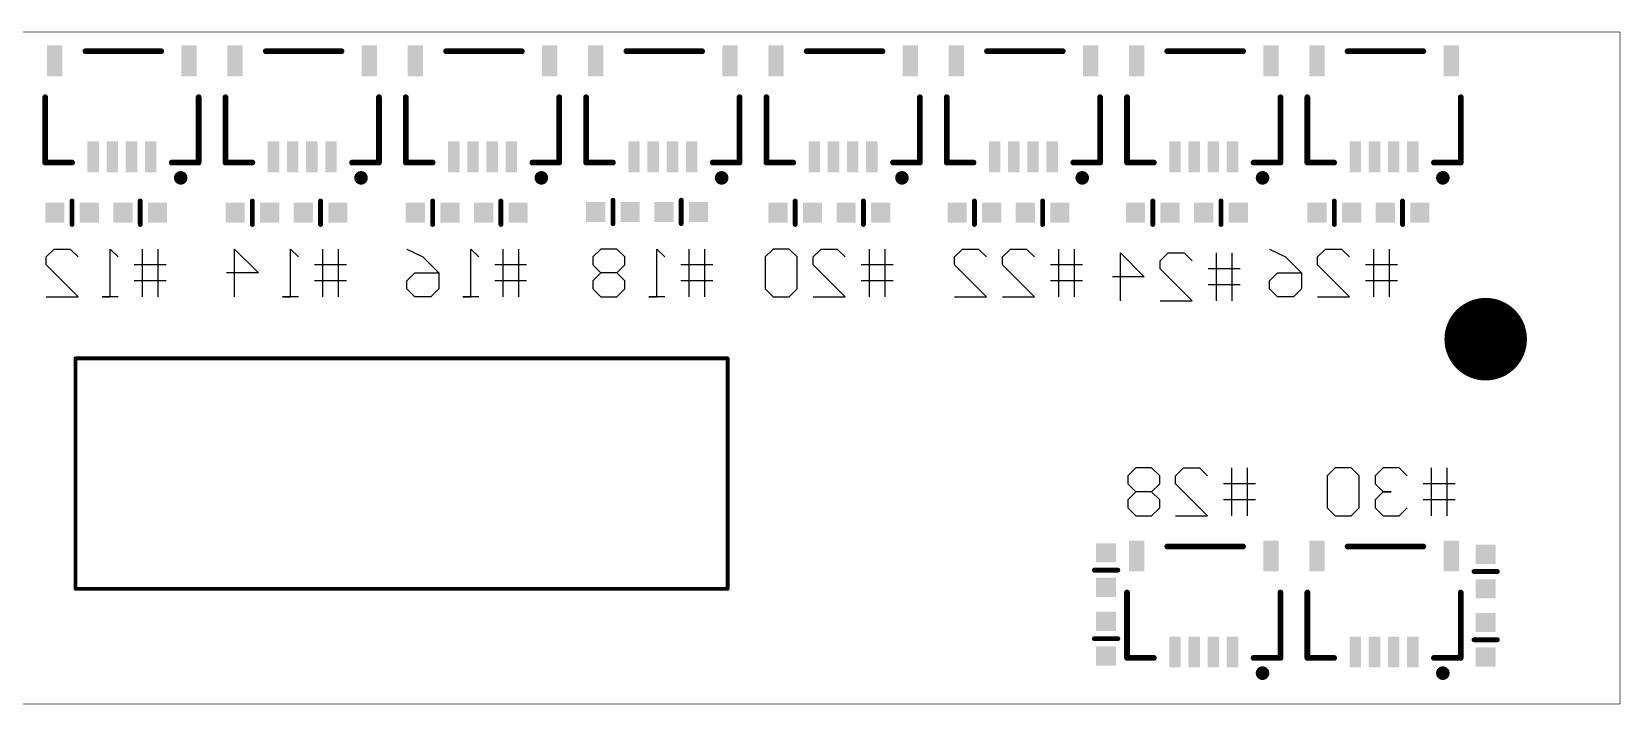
# Model space of a CAD drawing. Extents: x 384 to 449, y 85 to 220.
# Drawn here: x 407.87 to 449.27, y 202.13 to 219.64 of the extents above; entities that cross this region are included whole.
import ezdxf

# ---------------------------------------------------------------- set-up
doc = ezdxf.new("R2010")
doc.units = 0
for name, color, linetype in [('BOTTOMOVERLAY', 54, 'CONTINUOUS'), ('BOTTOMPASTE', 16, 'CONTINUOUS'), ('MECHANICAL1', 6, 'CONTINUOUS'), ('PADHOLELAYER', 156, 'CONTINUOUS')]:
    doc.layers.add(name, color=color, linetype=linetype)

msp = doc.modelspace()

# ---------------------------------------------------------------- linework, layer by layer
at = {"layer": 'BOTTOMOVERLAY'}
for p, q in [((408.244, 213.774), (408.452, 213.982)), ((408.244, 213.566), (408.244, 213.774)), ((408.452, 213.982), (408.869, 213.982)), ((408.869, 213.982), (409.077, 213.774)), ((409.91, 212.733), (409.91, 213.982)), ((409.91, 213.982), (410.118, 213.774)), ((410.743, 213.982), (410.743, 212.733)), ((411.16, 212.733), (411.16, 213.982)), ((413.152, 212.733), (413.152, 213.982)), ((413.152, 213.982), (413.777, 213.358)), ((414.61, 212.733), (414.61, 213.982)), ((414.61, 213.982), (414.818, 213.774)), ((415.443, 213.982), (415.443, 212.733)), ((415.86, 212.733), (415.86, 213.982)), ((417.644, 213.982), (418.06, 213.774)), ((418.06, 213.774), (418.477, 213.358)), ((419.31, 212.733), (419.31, 213.982)), ((419.31, 213.982), (419.518, 213.774)), ((420.143, 213.982), (420.143, 212.733)), ((420.56, 212.733), (420.56, 213.982)), ((422.702, 213.982), (422.494, 213.774)), ((422.494, 213.774), (422.494, 213.566)), ((423.119, 213.982), (422.702, 213.982)), ((423.327, 213.774), (423.119, 213.982)), ((423.327, 213.566), (423.327, 213.774)), ((424.16, 212.733), (424.16, 213.982)), ((424.16, 213.982), (424.368, 213.774)), ((424.993, 213.982), (424.993, 212.733)), ((425.41, 212.733), (425.41, 213.982)), ((427.194, 213.982), (426.986, 213.774)), ((426.986, 213.774), (426.986, 212.941)), ((427.61, 213.982), (427.194, 213.982)), ((427.819, 213.774), (427.61, 213.982)), ((427.819, 212.941), (427.819, 213.774)), ((428.235, 213.774), (428.443, 213.982)), ((428.235, 213.566), (428.235, 213.774)), ((428.443, 213.982), (428.86, 213.982)), ((428.86, 213.982), (429.068, 213.774)), ((429.693, 213.982), (429.693, 212.733)), ((430.11, 212.733), (430.11, 213.982)), ((431.921, 213.774), (432.129, 213.982)), ((431.921, 213.566), (431.921, 213.774)), ((432.129, 213.982), (432.546, 213.982)), ((432.546, 213.982), (432.754, 213.774)), ((433.171, 213.774), (433.379, 213.982)), ((433.171, 213.566), (433.171, 213.774)), ((433.379, 213.982), (433.796, 213.982)), ((433.796, 213.982), (434.004, 213.774)), ((434.629, 213.982), (434.629, 212.733)), ((435.045, 212.733), (435.045, 213.982)), ((436.244, 212.633), (436.244, 213.882)), ((436.244, 213.882), (436.869, 213.258)), ((437.285, 213.674), (437.493, 213.882)), ((437.285, 213.466), (437.285, 213.674)), ((437.493, 213.882), (437.91, 213.882)), ((437.91, 213.882), (438.118, 213.674)), ((438.743, 213.882), (438.743, 212.633)), ((439.16, 212.633), (439.16, 213.882)), ((440.136, 213.982), (440.552, 213.774)), ((440.552, 213.774), (440.969, 213.358)), ((441.385, 213.774), (441.593, 213.982)), ((441.385, 213.566), (441.385, 213.774)), ((441.593, 213.982), (442.01, 213.982)), ((442.01, 213.982), (442.218, 213.774)), ((442.843, 213.982), (442.843, 212.733)), ((443.26, 212.733), (443.26, 213.982)), ((409.077, 212.733), (408.244, 213.566)), ((410.743, 213.566), (410.535, 213.566)), ((411.368, 213.566), (410.743, 213.566)), ((413.777, 213.358), (412.944, 213.358)), ((415.443, 213.566), (415.235, 213.566)), ((416.068, 213.566), (415.443, 213.566)), ((417.644, 213.149), (417.852, 213.358)), ((417.852, 213.358), (418.477, 213.358)), ((418.477, 213.358), (418.477, 212.941)), ((420.143, 213.566), (419.935, 213.566)), ((420.768, 213.566), (420.143, 213.566)), ((422.494, 213.566), (422.702, 213.358)), ((422.702, 213.358), (422.494, 213.149)), ((423.119, 213.358), (422.702, 213.358)), ((423.119, 213.358), (423.327, 213.566)), ((423.327, 213.149), (423.119, 213.358)), ((424.993, 213.566), (424.785, 213.566)), ((425.618, 213.566), (424.993, 213.566)), ((429.068, 212.733), (428.235, 213.566)), ((429.693, 213.566), (429.485, 213.566)), ((430.318, 213.566), (429.693, 213.566)), ((432.754, 212.733), (431.921, 213.566)), ((434.004, 212.733), (433.171, 213.566)), ((434.629, 213.566), (434.42, 213.566)), ((435.253, 213.566), (434.629, 213.566)), ((436.869, 213.258), (436.036, 213.258)), ((438.118, 212.633), (437.285, 213.466)), ((438.743, 213.466), (438.535, 213.466)), ((439.368, 213.466), (438.743, 213.466)), ((440.136, 213.149), (440.344, 213.358)), ((440.344, 213.358), (440.969, 213.358)), ((440.969, 213.358), (440.969, 212.941)), ((442.218, 212.733), (441.385, 213.566)), ((442.843, 213.566), (442.635, 213.566)), ((443.468, 213.566), (442.843, 213.566)), ((411.368, 213.149), (410.535, 213.149)), ((416.068, 213.149), (415.235, 213.149)), ((417.644, 212.941), (417.644, 213.149)), ((417.852, 212.733), (417.644, 212.941)), ((418.477, 212.941), (418.269, 212.733)), ((420.768, 213.149), (419.935, 213.149)), ((422.494, 213.149), (422.494, 212.941)), ((422.494, 212.941), (422.702, 212.733)), ((423.119, 212.733), (423.327, 212.941)), ((423.327, 212.941), (423.327, 213.149)), ((425.618, 213.149), (424.785, 213.149)), ((426.986, 212.941), (427.194, 212.733)), ((427.61, 212.733), (427.819, 212.941)), ((430.318, 213.149), (429.485, 213.149)), ((435.253, 213.149), (434.42, 213.149)), ((439.368, 213.049), (438.535, 213.049)), ((440.136, 212.941), (440.136, 213.149)), ((440.344, 212.733), (440.136, 212.941)), ((440.969, 212.941), (440.76, 212.733)), ((443.468, 213.149), (442.635, 213.149)), ((408.244, 212.733), (409.077, 212.733)), ((410.118, 212.733), (409.702, 212.733)), ((409.702, 212.733), (409.91, 212.733)), ((414.818, 212.733), (414.402, 212.733)), ((414.402, 212.733), (414.61, 212.733)), ((418.269, 212.733), (417.852, 212.733)), ((419.518, 212.733), (419.102, 212.733)), ((419.102, 212.733), (419.31, 212.733)), ((422.702, 212.733), (423.119, 212.733)), ((424.368, 212.733), (423.952, 212.733)), ((423.952, 212.733), (424.16, 212.733)), ((427.194, 212.733), (427.61, 212.733)), ((428.235, 212.733), (429.068, 212.733)), ((431.921, 212.733), (432.754, 212.733)), ((433.171, 212.733), (434.004, 212.733)), ((437.285, 212.633), (438.118, 212.633)), ((440.76, 212.733), (440.344, 212.733)), ((441.385, 212.733), (442.218, 212.733)), ((436.644, 208.282), (436.436, 208.074)), ((437.06, 208.282), (436.644, 208.282)), ((437.269, 208.074), (437.06, 208.282)), ((437.685, 208.074), (437.893, 208.282)), ((437.893, 208.282), (438.31, 208.282)), ((438.31, 208.282), (438.518, 208.074)), ((439.143, 208.282), (439.143, 207.033)), ((439.56, 207.033), (439.56, 208.282)), ((441.844, 208.282), (441.636, 208.074)), ((442.26, 208.282), (441.844, 208.282)), ((442.469, 208.074), (442.26, 208.282)), ((443.093, 208.282), (442.885, 208.074)), ((443.51, 208.282), (443.093, 208.282)), ((443.718, 208.074), (443.51, 208.282)), ((444.343, 208.282), (444.343, 207.033)), ((444.76, 207.033), (444.76, 208.282)), ((436.436, 208.074), (436.436, 207.866)), ((436.436, 207.866), (436.644, 207.658)), ((437.06, 207.658), (437.269, 207.866)), ((437.269, 207.866), (437.269, 208.074)), ((437.685, 207.866), (437.685, 208.074)), ((438.518, 207.033), (437.685, 207.866)), ((439.143, 207.866), (438.935, 207.866)), ((439.768, 207.866), (439.143, 207.866)), ((441.636, 208.074), (441.636, 207.241)), ((442.469, 207.241), (442.469, 208.074)), ((442.885, 208.074), (442.885, 207.866)), ((442.885, 207.866), (443.093, 207.658)), ((444.343, 207.866), (444.135, 207.866)), ((444.968, 207.866), (444.343, 207.866)), ((436.644, 207.658), (436.436, 207.449)), ((436.436, 207.449), (436.436, 207.241)), ((437.06, 207.658), (436.644, 207.658)), ((437.269, 207.449), (437.06, 207.658)), ((437.269, 207.241), (437.269, 207.449)), ((439.768, 207.449), (438.935, 207.449)), ((443.093, 207.658), (442.885, 207.449)), ((442.885, 207.449), (442.885, 207.241)), ((443.093, 207.658), (443.302, 207.658)), ((443.302, 207.658), (443.093, 207.658)), ((444.968, 207.449), (444.135, 207.449)), ((436.436, 207.241), (436.644, 207.033)), ((436.644, 207.033), (437.06, 207.033)), ((437.06, 207.033), (437.269, 207.241)), ((437.685, 207.033), (438.518, 207.033)), ((441.636, 207.241), (441.844, 207.033)), ((441.844, 207.033), (442.26, 207.033)), ((442.26, 207.033), (442.469, 207.241)), ((442.885, 207.241), (443.093, 207.033)), ((443.093, 207.033), (443.51, 207.033)), ((443.51, 207.033), (443.718, 207.241))]:
    msp.add_line(p, q, dxfattribs=at)
for points, const_width in [([(409.268, 219.133), (409.736, 219.133)], 0.15), ([(409.736, 219.133), (410.218, 219.133)], 0.15), ([(410.218, 219.133), (411.243, 219.133)], 0.15), ([(411.24, 219.133), (411.243, 219.133)], 0.15), ([(413.968, 219.133), (414.436, 219.133)], 0.15), ([(414.436, 219.133), (414.918, 219.133)], 0.15), ([(414.918, 219.133), (415.943, 219.133)], 0.15), ([(415.94, 219.133), (415.943, 219.133)], 0.15), ([(418.668, 219.133), (419.136, 219.133)], 0.15), ([(419.136, 219.133), (419.618, 219.133)], 0.15), ([(419.618, 219.133), (420.643, 219.133)], 0.15), ([(420.64, 219.133), (420.643, 219.133)], 0.15), ([(423.368, 219.133), (423.836, 219.133)], 0.15), ([(423.836, 219.133), (424.318, 219.133)], 0.15), ([(424.318, 219.133), (425.343, 219.133)], 0.15), ([(425.34, 219.133), (425.343, 219.133)], 0.15), ([(428.068, 219.133), (428.536, 219.133)], 0.15), ([(428.536, 219.133), (429.018, 219.133)], 0.15), ([(429.018, 219.133), (430.043, 219.133)], 0.15), ([(430.04, 219.133), (430.043, 219.133)], 0.15), ([(432.768, 219.133), (433.236, 219.133)], 0.15), ([(433.236, 219.133), (433.718, 219.133)], 0.15), ([(433.718, 219.133), (434.743, 219.133)], 0.15), ([(434.74, 219.133), (434.743, 219.133)], 0.15), ([(437.468, 219.133), (437.936, 219.133)], 0.15), ([(437.936, 219.133), (438.418, 219.133)], 0.15), ([(438.418, 219.133), (439.443, 219.133)], 0.15), ([(439.44, 219.133), (439.443, 219.133)], 0.15), ([(442.168, 219.133), (442.636, 219.133)], 0.15), ([(442.636, 219.133), (443.118, 219.133)], 0.15), ([(443.118, 219.133), (444.143, 219.133)], 0.15), ([(444.14, 219.133), (444.143, 219.133)], 0.15), ([(408.218, 216.233), (408.218, 217.935)], 0.15), ([(412.218, 216.233), (412.218, 217.935)], 0.15), ([(412.918, 216.233), (412.918, 217.935)], 0.15), ([(416.918, 216.233), (416.918, 217.935)], 0.15), ([(417.618, 216.233), (417.618, 217.935)], 0.15), ([(421.618, 216.233), (421.618, 217.935)], 0.15), ([(422.318, 216.233), (422.318, 217.935)], 0.15), ([(426.318, 216.233), (426.318, 217.935)], 0.15), ([(427.018, 216.233), (427.018, 217.935)], 0.15), ([(431.018, 216.233), (431.018, 217.935)], 0.15), ([(431.718, 216.233), (431.718, 217.935)], 0.15), ([(435.718, 216.233), (435.718, 217.935)], 0.15), ([(436.418, 216.233), (436.418, 217.935)], 0.15), ([(440.418, 216.233), (440.418, 217.935)], 0.15), ([(441.118, 216.233), (441.118, 217.935)], 0.15), ([(445.118, 216.233), (445.118, 217.935)], 0.15), ([(408.218, 216.233), (408.918, 216.233)], 0.15), ([(411.518, 216.233), (412.218, 216.233)], 0.15), ([(412.918, 216.233), (413.618, 216.233)], 0.15), ([(416.218, 216.233), (416.918, 216.233)], 0.15), ([(417.618, 216.233), (418.318, 216.233)], 0.15), ([(420.918, 216.233), (421.618, 216.233)], 0.15), ([(422.318, 216.233), (423.018, 216.233)], 0.15), ([(425.618, 216.233), (426.318, 216.233)], 0.15), ([(427.018, 216.233), (427.718, 216.233)], 0.15), ([(430.318, 216.233), (431.018, 216.233)], 0.15), ([(431.718, 216.233), (432.418, 216.233)], 0.15), ([(435.018, 216.233), (435.718, 216.233)], 0.15), ([(436.418, 216.233), (437.118, 216.233)], 0.15), ([(439.718, 216.233), (440.418, 216.233)], 0.15), ([(441.118, 216.233), (441.818, 216.233)], 0.15), ([(444.418, 216.233), (445.118, 216.233)], 0.15), ([(423.018, 214.643), (423.018, 215.252)], 0.127), ([(424.796, 214.643), (424.796, 215.252)], 0.127), ([(408.918, 214.622), (408.918, 215.232)], 0.127), ([(410.696, 214.622), (410.696, 215.232)], 0.127), ([(413.618, 214.622), (413.618, 215.232)], 0.127), ([(415.396, 214.622), (415.396, 215.232)], 0.127), ([(418.318, 214.622), (418.318, 215.232)], 0.127), ([(420.096, 214.622), (420.096, 215.232)], 0.127), ([(427.768, 214.622), (427.768, 215.232)], 0.127), ([(429.546, 214.622), (429.546, 215.232)], 0.127), ([(432.44, 214.622), (432.44, 215.232)], 0.127), ([(434.218, 214.622), (434.218, 215.232)], 0.127), ([(437.09, 214.622), (437.09, 215.232)], 0.127), ([(438.868, 214.622), (438.868, 215.232)], 0.127), ([(441.822, 214.622), (441.822, 215.232)], 0.127), ([(443.6, 214.622), (443.6, 215.232)], 0.127), ([(409.008, 205.133), (409.008, 211.133)], 0.1), ([(409.008, 211.133), (426.008, 211.133)], 0.1), ([(426.008, 205.133), (426.008, 211.133)], 0.1), ([(437.468, 206.233), (437.936, 206.233)], 0.15), ([(437.936, 206.233), (438.418, 206.233)], 0.15), ([(438.418, 206.233), (439.443, 206.233)], 0.15), ([(439.44, 206.233), (439.443, 206.233)], 0.15), ([(442.168, 206.233), (442.636, 206.233)], 0.15), ([(442.636, 206.233), (443.118, 206.233)], 0.15), ([(443.118, 206.233), (444.143, 206.233)], 0.15), ([(444.14, 206.233), (444.143, 206.233)], 0.15), ([(435.568, 205.618), (436.177, 205.618)], 0.127), ([(445.463, 205.582), (446.073, 205.582)], 0.127), ([(409.008, 205.133), (426.008, 205.133)], 0.1), ([(436.418, 203.333), (436.418, 205.035)], 0.15), ([(440.418, 203.333), (440.418, 205.035)], 0.15), ([(441.118, 203.333), (441.118, 205.035)], 0.15), ([(445.118, 203.333), (445.118, 205.035)], 0.15), ([(435.568, 203.833), (436.177, 203.833)], 0.127), ([(445.463, 203.805), (446.073, 203.805)], 0.127), ([(436.418, 203.333), (437.118, 203.333)], 0.15), ([(439.718, 203.333), (440.418, 203.333)], 0.15), ([(441.118, 203.333), (441.818, 203.333)], 0.15), ([(444.418, 203.333), (445.118, 203.333)], 0.15)]:
    msp.add_lwpolyline(points, dxfattribs=dict(at, const_width=const_width))
for points, const_width in [([(409.23, 219.133, 1), (409.305, 219.133, 1)], 0.075), ([(409.698, 219.133, 1), (409.773, 219.133, 1)], 0.075), ([(409.698, 219.133, 1), (409.773, 219.133, 1)], 0.075), ([(410.18, 219.133, 1), (410.255, 219.133, 1)], 0.075), ([(410.18, 219.133, 1), (410.255, 219.133, 1)], 0.075), ([(411.203, 219.133, 1), (411.278, 219.133, 1)], 0.075), ([(411.205, 219.133, 1), (411.28, 219.133, 1)], 0.075), ([(411.205, 219.133, 1), (411.28, 219.133, 1)], 0.075), ([(413.93, 219.133, 1), (414.005, 219.133, 1)], 0.075), ([(414.398, 219.133, 1), (414.473, 219.133, 1)], 0.075), ([(414.398, 219.133, 1), (414.473, 219.133, 1)], 0.075), ([(414.88, 219.133, 1), (414.955, 219.133, 1)], 0.075), ([(414.88, 219.133, 1), (414.955, 219.133, 1)], 0.075), ([(415.903, 219.133, 1), (415.978, 219.133, 1)], 0.075), ([(415.905, 219.133, 1), (415.98, 219.133, 1)], 0.075), ([(415.905, 219.133, 1), (415.98, 219.133, 1)], 0.075), ([(418.63, 219.133, 1), (418.705, 219.133, 1)], 0.075), ([(419.098, 219.133, 1), (419.173, 219.133, 1)], 0.075), ([(419.098, 219.133, 1), (419.173, 219.133, 1)], 0.075), ([(419.58, 219.133, 1), (419.655, 219.133, 1)], 0.075), ([(419.58, 219.133, 1), (419.655, 219.133, 1)], 0.075), ([(420.603, 219.133, 1), (420.678, 219.133, 1)], 0.075), ([(420.605, 219.133, 1), (420.68, 219.133, 1)], 0.075), ([(420.605, 219.133, 1), (420.68, 219.133, 1)], 0.075), ([(423.33, 219.133, 1), (423.405, 219.133, 1)], 0.075), ([(423.798, 219.133, 1), (423.873, 219.133, 1)], 0.075), ([(423.798, 219.133, 1), (423.873, 219.133, 1)], 0.075), ([(424.28, 219.133, 1), (424.355, 219.133, 1)], 0.075), ([(424.28, 219.133, 1), (424.355, 219.133, 1)], 0.075), ([(425.303, 219.133, 1), (425.378, 219.133, 1)], 0.075), ([(425.305, 219.133, 1), (425.38, 219.133, 1)], 0.075), ([(425.305, 219.133, 1), (425.38, 219.133, 1)], 0.075), ([(428.03, 219.133, 1), (428.105, 219.133, 1)], 0.075), ([(428.498, 219.133, 1), (428.573, 219.133, 1)], 0.075), ([(428.498, 219.133, 1), (428.573, 219.133, 1)], 0.075), ([(428.98, 219.133, 1), (429.055, 219.133, 1)], 0.075), ([(428.98, 219.133, 1), (429.055, 219.133, 1)], 0.075), ([(430.003, 219.133, 1), (430.078, 219.133, 1)], 0.075), ([(430.005, 219.133, 1), (430.08, 219.133, 1)], 0.075), ([(430.005, 219.133, 1), (430.08, 219.133, 1)], 0.075), ([(432.73, 219.133, 1), (432.805, 219.133, 1)], 0.075), ([(433.198, 219.133, 1), (433.273, 219.133, 1)], 0.075), ([(433.198, 219.133, 1), (433.273, 219.133, 1)], 0.075), ([(433.68, 219.133, 1), (433.755, 219.133, 1)], 0.075), ([(433.68, 219.133, 1), (433.755, 219.133, 1)], 0.075), ([(434.703, 219.133, 1), (434.778, 219.133, 1)], 0.075), ([(434.705, 219.133, 1), (434.78, 219.133, 1)], 0.075), ([(434.705, 219.133, 1), (434.78, 219.133, 1)], 0.075), ([(437.43, 219.133, 1), (437.505, 219.133, 1)], 0.075), ([(437.898, 219.133, 1), (437.973, 219.133, 1)], 0.075), ([(437.898, 219.133, 1), (437.973, 219.133, 1)], 0.075), ([(438.38, 219.133, 1), (438.455, 219.133, 1)], 0.075), ([(438.38, 219.133, 1), (438.455, 219.133, 1)], 0.075), ([(439.403, 219.133, 1), (439.478, 219.133, 1)], 0.075), ([(439.405, 219.133, 1), (439.48, 219.133, 1)], 0.075), ([(439.405, 219.133, 1), (439.48, 219.133, 1)], 0.075), ([(442.13, 219.133, 1), (442.205, 219.133, 1)], 0.075), ([(442.598, 219.133, 1), (442.673, 219.133, 1)], 0.075), ([(442.598, 219.133, 1), (442.673, 219.133, 1)], 0.075), ([(443.08, 219.133, 1), (443.155, 219.133, 1)], 0.075), ([(443.08, 219.133, 1), (443.155, 219.133, 1)], 0.075), ([(444.103, 219.133, 1), (444.178, 219.133, 1)], 0.075), ([(444.105, 219.133, 1), (444.18, 219.133, 1)], 0.075), ([(444.105, 219.133, 1), (444.18, 219.133, 1)], 0.075), ([(408.18, 217.935, 1), (408.255, 217.935, 1)], 0.075), ([(412.18, 217.935, 1), (412.255, 217.935, 1)], 0.075), ([(412.88, 217.935, 1), (412.955, 217.935, 1)], 0.075), ([(416.88, 217.935, 1), (416.955, 217.935, 1)], 0.075), ([(417.58, 217.935, 1), (417.655, 217.935, 1)], 0.075), ([(421.58, 217.935, 1), (421.655, 217.935, 1)], 0.075), ([(422.28, 217.935, 1), (422.355, 217.935, 1)], 0.075), ([(426.28, 217.935, 1), (426.355, 217.935, 1)], 0.075), ([(426.98, 217.935, 1), (427.055, 217.935, 1)], 0.075), ([(430.98, 217.935, 1), (431.055, 217.935, 1)], 0.075), ([(431.68, 217.935, 1), (431.755, 217.935, 1)], 0.075), ([(435.68, 217.935, 1), (435.755, 217.935, 1)], 0.075), ([(436.38, 217.935, 1), (436.455, 217.935, 1)], 0.075), ([(440.38, 217.935, 1), (440.455, 217.935, 1)], 0.075), ([(441.08, 217.935, 1), (441.155, 217.935, 1)], 0.075), ([(445.08, 217.935, 1), (445.155, 217.935, 1)], 0.075), ([(408.18, 216.233, 1), (408.255, 216.233, 1)], 0.075), ([(408.18, 216.233, 1), (408.255, 216.233, 1)], 0.075), ([(408.88, 216.233, 1), (408.955, 216.233, 1)], 0.075), ([(411.48, 216.233, 1), (411.555, 216.233, 1)], 0.075), ([(412.18, 216.233, 1), (412.255, 216.233, 1)], 0.075), ([(412.18, 216.233, 1), (412.255, 216.233, 1)], 0.075), ([(412.88, 216.233, 1), (412.955, 216.233, 1)], 0.075), ([(412.88, 216.233, 1), (412.955, 216.233, 1)], 0.075), ([(413.58, 216.233, 1), (413.655, 216.233, 1)], 0.075), ([(416.18, 216.233, 1), (416.255, 216.233, 1)], 0.075), ([(416.88, 216.233, 1), (416.955, 216.233, 1)], 0.075), ([(416.88, 216.233, 1), (416.955, 216.233, 1)], 0.075), ([(417.58, 216.233, 1), (417.655, 216.233, 1)], 0.075), ([(417.58, 216.233, 1), (417.655, 216.233, 1)], 0.075), ([(418.28, 216.233, 1), (418.355, 216.233, 1)], 0.075), ([(420.88, 216.233, 1), (420.955, 216.233, 1)], 0.075), ([(421.58, 216.233, 1), (421.655, 216.233, 1)], 0.075), ([(421.58, 216.233, 1), (421.655, 216.233, 1)], 0.075), ([(422.28, 216.233, 1), (422.355, 216.233, 1)], 0.075), ([(422.28, 216.233, 1), (422.355, 216.233, 1)], 0.075), ([(422.98, 216.233, 1), (423.055, 216.233, 1)], 0.075), ([(425.58, 216.233, 1), (425.655, 216.233, 1)], 0.075), ([(426.28, 216.233, 1), (426.355, 216.233, 1)], 0.075), ([(426.28, 216.233, 1), (426.355, 216.233, 1)], 0.075), ([(426.98, 216.233, 1), (427.055, 216.233, 1)], 0.075), ([(426.98, 216.233, 1), (427.055, 216.233, 1)], 0.075), ([(427.68, 216.233, 1), (427.755, 216.233, 1)], 0.075), ([(430.28, 216.233, 1), (430.355, 216.233, 1)], 0.075), ([(430.98, 216.233, 1), (431.055, 216.233, 1)], 0.075), ([(430.98, 216.233, 1), (431.055, 216.233, 1)], 0.075), ([(431.68, 216.233, 1), (431.755, 216.233, 1)], 0.075), ([(431.68, 216.233, 1), (431.755, 216.233, 1)], 0.075), ([(432.38, 216.233, 1), (432.455, 216.233, 1)], 0.075), ([(434.98, 216.233, 1), (435.055, 216.233, 1)], 0.075), ([(435.68, 216.233, 1), (435.755, 216.233, 1)], 0.075), ([(435.68, 216.233, 1), (435.755, 216.233, 1)], 0.075), ([(436.38, 216.233, 1), (436.455, 216.233, 1)], 0.075), ([(436.38, 216.233, 1), (436.455, 216.233, 1)], 0.075), ([(437.08, 216.233, 1), (437.155, 216.233, 1)], 0.075), ([(439.68, 216.233, 1), (439.755, 216.233, 1)], 0.075), ([(440.38, 216.233, 1), (440.455, 216.233, 1)], 0.075), ([(440.38, 216.233, 1), (440.455, 216.233, 1)], 0.075), ([(441.08, 216.233, 1), (441.155, 216.233, 1)], 0.075), ([(441.08, 216.233, 1), (441.155, 216.233, 1)], 0.075), ([(441.78, 216.233, 1), (441.855, 216.233, 1)], 0.075), ([(444.38, 216.233, 1), (444.455, 216.233, 1)], 0.075), ([(445.08, 216.233, 1), (445.155, 216.233, 1)], 0.075), ([(445.08, 216.233, 1), (445.155, 216.233, 1)], 0.075), ([(411.619, 215.841, 1), (411.709, 215.841, 1)], 0.09), ([(411.619, 215.829, 1), (411.709, 215.829, 1)], 0.09), ([(416.319, 215.841, 1), (416.409, 215.841, 1)], 0.09), ([(416.319, 215.829, 1), (416.409, 215.829, 1)], 0.09), ([(421.019, 215.841, 1), (421.109, 215.841, 1)], 0.09), ([(421.019, 215.829, 1), (421.109, 215.829, 1)], 0.09), ([(425.719, 215.841, 1), (425.809, 215.841, 1)], 0.09), ([(425.719, 215.829, 1), (425.809, 215.829, 1)], 0.09), ([(430.419, 215.841, 1), (430.509, 215.841, 1)], 0.09), ([(430.419, 215.829, 1), (430.509, 215.829, 1)], 0.09), ([(435.119, 215.841, 1), (435.209, 215.841, 1)], 0.09), ([(435.119, 215.829, 1), (435.209, 215.829, 1)], 0.09), ([(439.819, 215.841, 1), (439.909, 215.841, 1)], 0.09), ([(439.819, 215.829, 1), (439.909, 215.829, 1)], 0.09), ([(444.519, 215.841, 1), (444.609, 215.841, 1)], 0.09), ([(444.519, 215.829, 1), (444.609, 215.829, 1)], 0.09), ([(422.986, 215.252, 1), (423.05, 215.252, 1)], 0.0635), ([(424.764, 215.252, 1), (424.828, 215.252, 1)], 0.0635), ([(408.886, 215.232, 1), (408.95, 215.232, 1)], 0.0635), ([(410.664, 215.232, 1), (410.728, 215.232, 1)], 0.0635), ([(413.586, 215.232, 1), (413.65, 215.232, 1)], 0.0635), ([(415.364, 215.232, 1), (415.428, 215.232, 1)], 0.0635), ([(418.286, 215.232, 1), (418.35, 215.232, 1)], 0.0635), ([(420.064, 215.232, 1), (420.128, 215.232, 1)], 0.0635), ([(427.736, 215.232, 1), (427.8, 215.232, 1)], 0.0635), ([(429.514, 215.232, 1), (429.578, 215.232, 1)], 0.0635), ([(432.408, 215.232, 1), (432.472, 215.232, 1)], 0.0635), ([(434.186, 215.232, 1), (434.25, 215.232, 1)], 0.0635), ([(437.058, 215.232, 1), (437.122, 215.232, 1)], 0.0635), ([(438.836, 215.232, 1), (438.9, 215.232, 1)], 0.0635), ([(441.79, 215.232, 1), (441.854, 215.232, 1)], 0.0635), ([(443.568, 215.232, 1), (443.632, 215.232, 1)], 0.0635), ([(408.886, 214.622, 1), (408.95, 214.622, 1)], 0.0635), ([(410.664, 214.622, 1), (410.728, 214.622, 1)], 0.0635), ([(413.586, 214.622, 1), (413.65, 214.622, 1)], 0.0635), ([(415.364, 214.622, 1), (415.428, 214.622, 1)], 0.0635), ([(418.286, 214.622, 1), (418.35, 214.622, 1)], 0.0635), ([(420.064, 214.622, 1), (420.128, 214.622, 1)], 0.0635), ([(422.986, 214.643, 1), (423.05, 214.643, 1)], 0.0635), ([(424.764, 214.643, 1), (424.828, 214.643, 1)], 0.0635), ([(427.736, 214.622, 1), (427.8, 214.622, 1)], 0.0635), ([(429.514, 214.622, 1), (429.578, 214.622, 1)], 0.0635), ([(432.408, 214.622, 1), (432.472, 214.622, 1)], 0.0635), ([(434.186, 214.622, 1), (434.25, 214.622, 1)], 0.0635), ([(437.058, 214.622, 1), (437.122, 214.622, 1)], 0.0635), ([(438.836, 214.622, 1), (438.9, 214.622, 1)], 0.0635), ([(441.79, 214.622, 1), (441.854, 214.622, 1)], 0.0635), ([(443.568, 214.622, 1), (443.632, 214.622, 1)], 0.0635), ([(408.983, 211.133, 1), (409.033, 211.133, 1)], 0.05), ([(408.983, 211.133, 1), (409.033, 211.133, 1)], 0.05), ([(425.983, 211.133, 1), (426.033, 211.133, 1)], 0.05), ([(425.983, 211.133, 1), (426.033, 211.133, 1)], 0.05), ([(437.43, 206.233, 1), (437.505, 206.233, 1)], 0.075), ([(437.898, 206.233, 1), (437.973, 206.233, 1)], 0.075), ([(437.898, 206.233, 1), (437.973, 206.233, 1)], 0.075), ([(438.38, 206.233, 1), (438.455, 206.233, 1)], 0.075), ([(438.38, 206.233, 1), (438.455, 206.233, 1)], 0.075), ([(439.403, 206.233, 1), (439.478, 206.233, 1)], 0.075), ([(439.405, 206.233, 1), (439.48, 206.233, 1)], 0.075), ([(439.405, 206.233, 1), (439.48, 206.233, 1)], 0.075), ([(442.13, 206.233, 1), (442.205, 206.233, 1)], 0.075), ([(442.598, 206.233, 1), (442.673, 206.233, 1)], 0.075), ([(442.598, 206.233, 1), (442.673, 206.233, 1)], 0.075), ([(443.08, 206.233, 1), (443.155, 206.233, 1)], 0.075), ([(443.08, 206.233, 1), (443.155, 206.233, 1)], 0.075), ([(444.103, 206.233, 1), (444.178, 206.233, 1)], 0.075), ([(444.105, 206.233, 1), (444.18, 206.233, 1)], 0.075), ([(444.105, 206.233, 1), (444.18, 206.233, 1)], 0.075), ([(435.536, 205.618, 1), (435.6, 205.618, 1)], 0.0635), ([(436.146, 205.618, 1), (436.209, 205.618, 1)], 0.0635), ([(445.431, 205.582, 1), (445.495, 205.582, 1)], 0.0635), ([(446.041, 205.582, 1), (446.104, 205.582, 1)], 0.0635), ([(408.983, 205.133, 1), (409.033, 205.133, 1)], 0.05), ([(408.983, 205.133, 1), (409.033, 205.133, 1)], 0.05), ([(425.983, 205.133, 1), (426.033, 205.133, 1)], 0.05), ([(425.983, 205.133, 1), (426.033, 205.133, 1)], 0.05), ([(436.38, 205.035, 1), (436.455, 205.035, 1)], 0.075), ([(440.38, 205.035, 1), (440.455, 205.035, 1)], 0.075), ([(441.08, 205.035, 1), (441.155, 205.035, 1)], 0.075), ([(445.08, 205.035, 1), (445.155, 205.035, 1)], 0.075), ([(435.536, 203.833, 1), (435.6, 203.833, 1)], 0.0635), ([(436.146, 203.833, 1), (436.209, 203.833, 1)], 0.0635), ([(445.431, 203.805, 1), (445.495, 203.805, 1)], 0.0635), ([(446.041, 203.805, 1), (446.104, 203.805, 1)], 0.0635), ([(436.38, 203.333, 1), (436.455, 203.333, 1)], 0.075), ([(436.38, 203.333, 1), (436.455, 203.333, 1)], 0.075), ([(437.08, 203.333, 1), (437.155, 203.333, 1)], 0.075), ([(439.68, 203.333, 1), (439.755, 203.333, 1)], 0.075), ([(440.38, 203.333, 1), (440.455, 203.333, 1)], 0.075), ([(440.38, 203.333, 1), (440.455, 203.333, 1)], 0.075), ([(441.08, 203.333, 1), (441.155, 203.333, 1)], 0.075), ([(441.08, 203.333, 1), (441.155, 203.333, 1)], 0.075), ([(441.78, 203.333, 1), (441.855, 203.333, 1)], 0.075), ([(444.38, 203.333, 1), (444.455, 203.333, 1)], 0.075), ([(445.08, 203.333, 1), (445.155, 203.333, 1)], 0.075), ([(445.08, 203.333, 1), (445.155, 203.333, 1)], 0.075), ([(439.819, 202.941, 1), (439.909, 202.941, 1)], 0.09), ([(439.819, 202.929, 1), (439.909, 202.929, 1)], 0.09), ([(444.519, 202.941, 1), (444.609, 202.941, 1)], 0.09), ([(444.519, 202.929, 1), (444.609, 202.929, 1)], 0.09)]:
    msp.add_lwpolyline(points, format="xyb", close=True, dxfattribs=dict(at, const_width=const_width))
at = {"layer": 'BOTTOMOVERLAY', "const_width": 0.18}
for points in [[(411.664, 215.841, -28.866956), (411.664, 215.829)], [(416.364, 215.841, -28.866956), (416.364, 215.829)], [(421.064, 215.841, -28.866956), (421.064, 215.829)], [(425.764, 215.841, -28.866956), (425.764, 215.829)], [(430.464, 215.841, -28.866956), (430.464, 215.829)], [(435.164, 215.841, -28.866956), (435.164, 215.829)], [(439.864, 215.841, -28.866956), (439.864, 215.829)], [(444.564, 215.841, -28.866956), (444.564, 215.829)], [(439.864, 202.941, -28.866956), (439.864, 202.929)], [(444.564, 202.941, -28.866956), (444.564, 202.929)]]:
    msp.add_lwpolyline(points, format="xyb", dxfattribs=at)
at = {"layer": 'BOTTOMPASTE'}
for points in [[(408.268, 219.283), (408.268, 218.483), (408.668, 219.283), (408.668, 218.483)], [(411.768, 219.283), (411.768, 218.483), (412.168, 219.283), (412.168, 218.483)], [(412.968, 219.283), (412.968, 218.483), (413.368, 219.283), (413.368, 218.483)], [(416.468, 219.283), (416.468, 218.483), (416.868, 219.283), (416.868, 218.483)], [(417.668, 219.283), (417.668, 218.483), (418.068, 219.283), (418.068, 218.483)], [(421.168, 219.283), (421.168, 218.483), (421.568, 219.283), (421.568, 218.483)], [(422.368, 219.283), (422.368, 218.483), (422.768, 219.283), (422.768, 218.483)], [(425.868, 219.283), (425.868, 218.483), (426.268, 219.283), (426.268, 218.483)], [(427.068, 219.283), (427.068, 218.483), (427.468, 219.283), (427.468, 218.483)], [(430.568, 219.283), (430.568, 218.483), (430.968, 219.283), (430.968, 218.483)], [(431.768, 219.283), (431.768, 218.483), (432.168, 219.283), (432.168, 218.483)], [(435.268, 219.283), (435.268, 218.483), (435.668, 219.283), (435.668, 218.483)], [(436.468, 219.283), (436.468, 218.483), (436.868, 219.283), (436.868, 218.483)], [(439.968, 219.283), (439.968, 218.483), (440.368, 219.283), (440.368, 218.483)], [(441.168, 219.283), (441.168, 218.483), (441.568, 219.283), (441.568, 218.483)], [(444.668, 219.283), (444.668, 218.483), (445.068, 219.283), (445.068, 218.483)], [(409.618, 215.983), (409.618, 216.783), (409.318, 215.983), (409.318, 216.783)], [(410.118, 215.983), (410.118, 216.783), (409.818, 215.983), (409.818, 216.783)], [(410.618, 215.983), (410.618, 216.783), (410.318, 215.983), (410.318, 216.783)], [(411.118, 215.983), (411.118, 216.783), (410.818, 215.983), (410.818, 216.783)], [(414.318, 215.983), (414.318, 216.783), (414.018, 215.983), (414.018, 216.783)], [(414.818, 215.983), (414.818, 216.783), (414.518, 215.983), (414.518, 216.783)], [(415.318, 215.983), (415.318, 216.783), (415.018, 215.983), (415.018, 216.783)], [(415.818, 215.983), (415.818, 216.783), (415.518, 215.983), (415.518, 216.783)], [(419.018, 215.983), (419.018, 216.783), (418.718, 215.983), (418.718, 216.783)], [(419.518, 215.983), (419.518, 216.783), (419.218, 215.983), (419.218, 216.783)], [(420.018, 215.983), (420.018, 216.783), (419.718, 215.983), (419.718, 216.783)], [(420.518, 215.983), (420.518, 216.783), (420.218, 215.983), (420.218, 216.783)], [(423.718, 215.983), (423.718, 216.783), (423.418, 215.983), (423.418, 216.783)], [(424.218, 215.983), (424.218, 216.783), (423.918, 215.983), (423.918, 216.783)], [(424.718, 215.983), (424.718, 216.783), (424.418, 215.983), (424.418, 216.783)], [(425.218, 215.983), (425.218, 216.783), (424.918, 215.983), (424.918, 216.783)], [(428.418, 215.983), (428.418, 216.783), (428.118, 215.983), (428.118, 216.783)], [(428.918, 215.983), (428.918, 216.783), (428.618, 215.983), (428.618, 216.783)], [(429.418, 215.983), (429.418, 216.783), (429.118, 215.983), (429.118, 216.783)], [(429.918, 215.983), (429.918, 216.783), (429.618, 215.983), (429.618, 216.783)], [(433.118, 215.983), (433.118, 216.783), (432.818, 215.983), (432.818, 216.783)], [(433.618, 215.983), (433.618, 216.783), (433.318, 215.983), (433.318, 216.783)], [(434.118, 215.983), (434.118, 216.783), (433.818, 215.983), (433.818, 216.783)], [(434.618, 215.983), (434.618, 216.783), (434.318, 215.983), (434.318, 216.783)], [(437.818, 215.983), (437.818, 216.783), (437.518, 215.983), (437.518, 216.783)], [(438.318, 215.983), (438.318, 216.783), (438.018, 215.983), (438.018, 216.783)], [(438.818, 215.983), (438.818, 216.783), (438.518, 215.983), (438.518, 216.783)], [(439.318, 215.983), (439.318, 216.783), (439.018, 215.983), (439.018, 216.783)], [(442.518, 215.983), (442.518, 216.783), (442.218, 215.983), (442.218, 216.783)], [(443.018, 215.983), (443.018, 216.783), (442.718, 215.983), (442.718, 216.783)], [(443.518, 215.983), (443.518, 216.783), (443.218, 215.983), (443.218, 216.783)], [(444.018, 215.983), (444.018, 216.783), (443.718, 215.983), (443.718, 216.783)], [(408.718, 215.187), (408.218, 215.187), (408.718, 214.667), (408.218, 214.667)], [(409.618, 215.187), (409.118, 215.187), (409.618, 214.667), (409.118, 214.667)], [(409.996, 214.667), (410.496, 214.667), (409.996, 215.187), (410.496, 215.187)], [(410.896, 214.667), (411.396, 214.667), (410.896, 215.187), (411.396, 215.187)], [(413.418, 215.187), (412.918, 215.187), (413.418, 214.667), (412.918, 214.667)], [(414.318, 215.187), (413.818, 215.187), (414.318, 214.667), (413.818, 214.667)], [(414.696, 214.667), (415.196, 214.667), (414.696, 215.187), (415.196, 215.187)], [(415.596, 214.667), (416.096, 214.667), (415.596, 215.187), (416.096, 215.187)], [(418.118, 215.187), (417.618, 215.187), (418.118, 214.667), (417.618, 214.667)], [(419.018, 215.187), (418.518, 215.187), (419.018, 214.667), (418.518, 214.667)], [(419.396, 214.667), (419.896, 214.667), (419.396, 215.187), (419.896, 215.187)], [(420.296, 214.667), (420.796, 214.667), (420.296, 215.187), (420.796, 215.187)], [(422.818, 215.207), (422.318, 215.207), (422.818, 214.687), (422.318, 214.687)], [(423.718, 215.207), (423.218, 215.207), (423.718, 214.687), (423.218, 214.687)], [(424.096, 214.687), (424.596, 214.687), (424.096, 215.207), (424.596, 215.207)], [(424.996, 214.687), (425.496, 214.687), (424.996, 215.207), (425.496, 215.207)], [(427.568, 215.187), (427.068, 215.187), (427.568, 214.667), (427.068, 214.667)], [(428.468, 215.187), (427.968, 215.187), (428.468, 214.667), (427.968, 214.667)], [(428.846, 214.667), (429.346, 214.667), (428.846, 215.187), (429.346, 215.187)], [(429.746, 214.667), (430.246, 214.667), (429.746, 215.187), (430.246, 215.187)], [(432.24, 215.187), (431.74, 215.187), (432.24, 214.667), (431.74, 214.667)], [(433.14, 215.187), (432.64, 215.187), (433.14, 214.667), (432.64, 214.667)], [(433.518, 214.667), (434.018, 214.667), (433.518, 215.187), (434.018, 215.187)], [(434.418, 214.667), (434.918, 214.667), (434.418, 215.187), (434.918, 215.187)], [(436.89, 215.187), (436.39, 215.187), (436.89, 214.667), (436.39, 214.667)], [(437.79, 215.187), (437.29, 215.187), (437.79, 214.667), (437.29, 214.667)], [(438.168, 214.667), (438.668, 214.667), (438.168, 215.187), (438.668, 215.187)], [(439.068, 214.667), (439.568, 214.667), (439.068, 215.187), (439.568, 215.187)], [(441.622, 215.187), (441.122, 215.187), (441.622, 214.667), (441.122, 214.667)], [(442.522, 215.187), (442.022, 215.187), (442.522, 214.667), (442.022, 214.667)], [(442.9, 214.667), (443.4, 214.667), (442.9, 215.187), (443.4, 215.187)], [(443.8, 214.667), (444.3, 214.667), (443.8, 215.187), (444.3, 215.187)], [(436.133, 205.818), (436.133, 206.318), (435.613, 205.818), (435.613, 206.318)], [(436.468, 206.383), (436.468, 205.583), (436.868, 206.383), (436.868, 205.583)], [(439.968, 206.383), (439.968, 205.583), (440.368, 206.383), (440.368, 205.583)], [(441.168, 206.383), (441.168, 205.583), (441.568, 206.383), (441.568, 205.583)], [(444.668, 206.383), (444.668, 205.583), (445.068, 206.383), (445.068, 205.583)], [(446.028, 205.782), (446.028, 206.282), (445.508, 205.782), (445.508, 206.282)], [(436.133, 204.918), (436.133, 205.418), (435.613, 204.918), (435.613, 205.418)], [(446.028, 204.882), (446.028, 205.382), (445.508, 204.882), (445.508, 205.382)], [(435.613, 204.533), (435.613, 204.033), (436.133, 204.533), (436.133, 204.033)], [(445.508, 204.505), (445.508, 204.005), (446.028, 204.505), (446.028, 204.005)], [(437.818, 203.083), (437.818, 203.883), (437.518, 203.083), (437.518, 203.883)], [(438.318, 203.083), (438.318, 203.883), (438.018, 203.083), (438.018, 203.883)], [(438.818, 203.083), (438.818, 203.883), (438.518, 203.083), (438.518, 203.883)], [(439.318, 203.083), (439.318, 203.883), (439.018, 203.083), (439.018, 203.883)], [(442.518, 203.083), (442.518, 203.883), (442.218, 203.083), (442.218, 203.883)], [(443.018, 203.083), (443.018, 203.883), (442.718, 203.083), (442.718, 203.883)], [(443.518, 203.083), (443.518, 203.883), (443.218, 203.083), (443.218, 203.883)], [(444.018, 203.083), (444.018, 203.883), (443.718, 203.083), (443.718, 203.883)], [(435.613, 203.633), (435.613, 203.133), (436.133, 203.633), (436.133, 203.133)], [(445.508, 203.605), (445.508, 203.105), (446.028, 203.605), (446.028, 203.105)]]:
    msp.add_solid(points, dxfattribs=at)
at = {"layer": 'MECHANICAL1', "const_width": 0.0127}
for points in [[(385.268, 219.633), (449.268, 219.633)], [(449.268, 202.133), (449.268, 219.633)], [(392.768, 202.133), (449.268, 202.133)]]:
    msp.add_lwpolyline(points, dxfattribs=at)
at = {"layer": 'MECHANICAL1', "const_width": 0.00635}
for points in [[(449.265, 219.633, 1), (449.271, 219.633, 1)], [(449.265, 219.633, 1), (449.271, 219.633, 1)], [(449.265, 202.133, 1), (449.271, 202.133, 1)], [(449.265, 202.133, 1), (449.271, 202.133, 1)]]:
    msp.add_lwpolyline(points, format="xyb", close=True, dxfattribs=at)
at = {"layer": 'PADHOLELAYER', "const_width": 1.075}
msp.add_lwpolyline([(445.23, 211.633, 1), (446.305, 211.633, 1)], format="xyb", close=True, dxfattribs=at)

doc.saveas('drawing.dxf')
